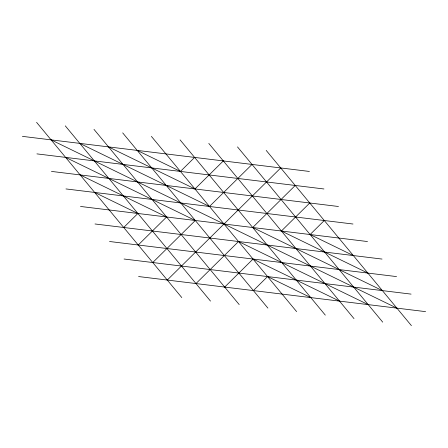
<?xml version="1.0" encoding="UTF-8"?>
<svg xmlns="http://www.w3.org/2000/svg" width="448" height="448" viewBox="0 0 448 448"><rect width="100%" height="100%" fill="white"/><g stroke="black" fill="none" stroke-linecap="round" stroke-linejoin="round"><path stroke-width="0.67" d="M123.71 227.489L137.894 213.472L94.668 192.438M194.617 157.416L180.438 171.433L137.211 150.399M138.23 245.011L166.594 216.983L80.147 174.916M223.317 160.927L194.958 188.955L108.506 146.888M152.757 262.534L195.3 220.489L65.626 157.394M252.022 164.438L209.479 206.478L79.806 143.382M167.278 280.056L280.722 167.944M195.978 283.562L238.521 241.522L368.194 304.618M295.243 185.466L252.7 227.511L382.374 290.606M224.683 287.073L253.042 259.045L339.494 301.112M309.77 202.989L281.406 231.017L367.853 273.084M253.383 290.584L267.562 276.567L310.789 297.601M324.29 220.511L310.106 234.528L353.332 255.562M22.4 136.36L309.428 171.455M36.921 153.882L323.949 188.978M51.442 171.41L338.47 206.5M65.962 188.933L352.99 224.022M80.489 206.455L367.511 241.545M95.01 223.978L382.038 259.067M109.53 241.5L396.558 276.59M124.051 259.022L411.079 294.118M138.572 276.545L425.6 311.64M51.1 139.871L396.9 308.129M266.202 150.422L411.421 325.651M237.502 146.91L382.715 322.14M208.796 143.405L354.015 318.634M180.096 139.894L325.31 315.123M151.39 136.388L296.61 311.612M122.69 132.877L267.904 308.106M93.985 129.366L239.204 304.595M65.285 125.86L210.498 301.09M36.579 122.349L181.798 297.578"/></g></svg>
